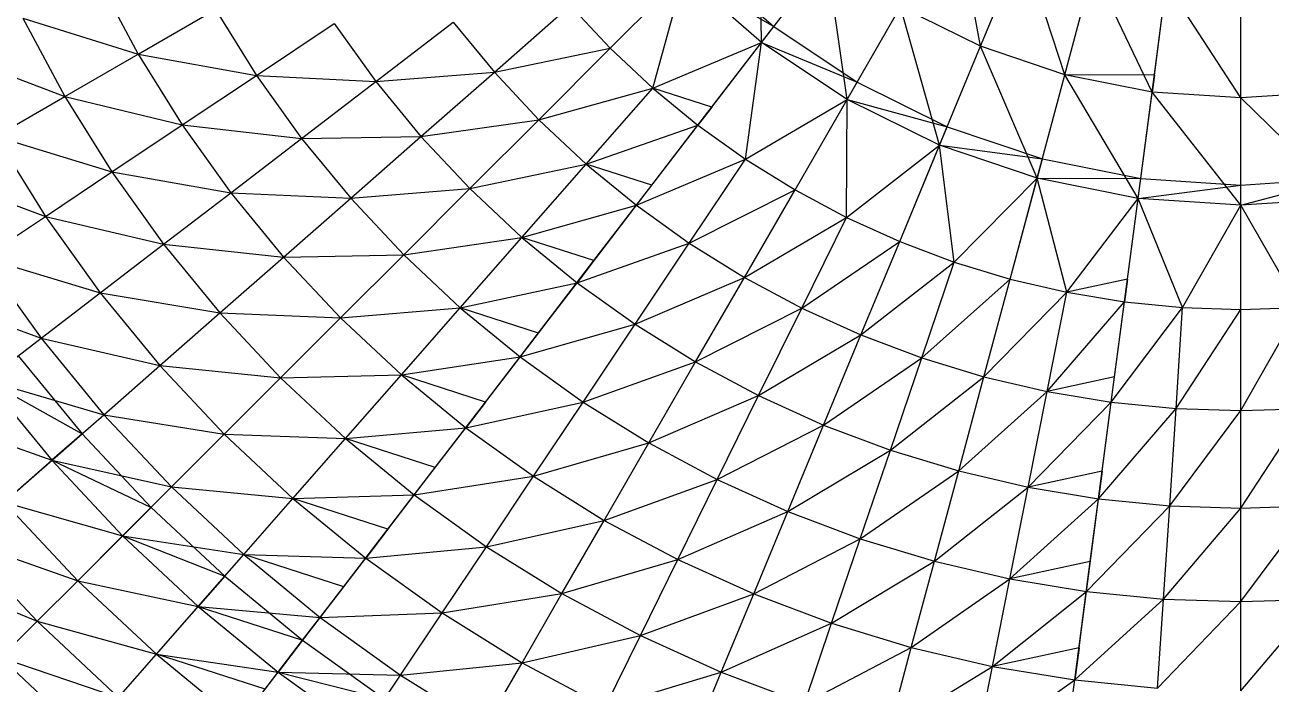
# Model space of a CAD drawing. Extents: x -1560 to 4680, y -1560 to 1560.
# Drawn here: x -991 to 25, y -1032 to -495 of the extents above; entities that cross this region are included whole.
import ezdxf

# ---------------------------------------------------------------- set-up
doc = ezdxf.new("R2010")
doc.units = 0
doc.header["$MEASUREMENT"] = 0
for name, color, linetype in [('L30X30X3', 1, 'Continuous'), ('TRIO25X148_A', 4, 'Continuous'), ('TRIO25X148_B', 6, 'Continuous'), ('TRIO25X148_C', 96, 'Continuous'), ('TRIO25X148_D', 3, 'Continuous'), ('TRIO25X148_F', 52, 'Continuous')]:
    doc.layers.add(name, color=color, linetype=linetype)

msp = doc.modelspace()

# ---------------------------------------------------------------- linework, layer by layer
at = {"layer": 'L30X30X3'}
for p, q in [((-390.9, -509.4, 1302.9), (-380.9, -496.4, 1266.4)), ((-70.6, -536, 1301.4), (-72.4, -550, 1338.9)), ((-321, -556, 1302.9), (-312.9, -541.9, 1266.4)), ((-431.4, -562.2, 1226.3), (-442.6, -576.8, 1261.7)), ((-245.7, -593.2, 1302.9), (-239.4, -578.1, 1266.4)), ((-166.2, -620.2, 1302.9), (-161.9, -604.4, 1266.4)), ((-492.8, -642.2, 1215.5), (-480.2, -625.9, 1181.2)), ((-83.8, -636.6, 1302.9), (-81.7, -620.4, 1266.4)), ((0, -642.1, 1302.9), (0, -625.7, 1266.4)), ((-527.4, -687.3, 1131.5), (-541.2, -705.3, 1164.5)), ((-92.5, -702.5, 1226.3), (-94.9, -720.9, 1261.7)), ((-587.6, -765.8, 1108.7), (-572.6, -746.3, 1077.1)), ((-105.7, -802.6, 1215.5), (-103, -782.1, 1181.2)), ((-615.8, -802.6, 1018.4), (-631.9, -823.5, 1048.5)), ((-944.6, -828.4, 744.4), (-969.3, -850, 767.3)), ((-673.9, -878.3, 984), (-656.8, -855.9, 955.6)), ((-113.1, -858.9, 1131.5), (-116, -881.4, 1164.5)), ((-888.4, -888.4, 744.4), (-911.6, -911.6, 767.3)), ((-695.4, -906.2, 888.8), (-713.5, -929.9, 915.4)), ((-126, -957, 1108.7), (-122.8, -932.6, 1077.1)), ((-828.4, -944.6, 744.4), (-850, -969.3, 767.3)), ((-750.5, -978.1, 843.1), (-731.4, -953.2, 818.3)), ((-764.9, -996.8, 744.4), (-784.8, -1022.8, 767.3)), ((-132, -1003, 1018.4), (-135.5, -1029.1, 1048.5))]:
    msp.add_line(p, q, dxfattribs=at)
at = {"layer": 'TRIO25X148_A'}
for p, q in [((-212.3, -512.5, 1338.9), (-178.1, -429.9, 1369.5)), ((-390.9, -509.4, 1302.9), (-337.7, -440.1, 1338.9)), ((-514.1, -514.1, 1261.7), (-454, -454, 1302.9)), ((-143.6, -535.8, 1338.9), (-120.4, -449.5, 1369.5)), ((-72.4, -550, 1338.9), (-60.7, -461.4, 1369.5)), ((0, -554.7, 1338.9), (0, -465.3, 1369.5)), ((-899, -519, 1048.5), (-835.9, -482.6, 1108.7)), ((-608.6, -533.7, 1215.5), (-546.7, -479.4, 1261.7)), ((-321, -556, 1302.9), (-277.4, -480.4, 1338.9)), ((-802.6, -536.3, 1108.7), (-739.2, -493.9, 1164.5)), ((-705.3, -541.2, 1164.5), (-642.2, -492.8, 1215.5)), ((-572.4, -572.4, 1215.5), (-514.1, -514.1, 1261.7)), ((-442.6, -576.8, 1261.7), (-390.9, -509.4, 1302.9)), ((-245.7, -593.2, 1302.9), (-212.3, -512.5, 1338.9)), ((-958.7, -553.5, 984), (-899, -519, 1048.5)), ((-863.1, -576.7, 1048.5), (-802.6, -536.3, 1108.7)), ((-668.4, -586.1, 1164.5), (-608.6, -533.7, 1215.5)), ((-166.2, -620.2, 1302.9), (-143.6, -535.8, 1338.9)), ((-765.8, -587.6, 1108.7), (-705.3, -541.2, 1164.5)), ((-533.7, -608.6, 1215.5), (-479.4, -546.7, 1261.7)), ((-1015.1, -586, 915.4), (-958.7, -553.5, 984)), ((-363.5, -629.7, 1261.7), (-321, -556, 1302.9)), ((-83.8, -636.6, 1302.9), (-72.4, -550, 1338.9)), ((0, -642.1, 1302.9), (0, -554.7, 1338.9)), ((-920.5, -615, 984), (-863.1, -576.7, 1048.5)), ((-628.6, -628.6, 1164.5), (-572.4, -572.4, 1215.5)), ((-492.8, -642.2, 1215.5), (-442.6, -576.8, 1261.7)), ((-823.5, -631.9, 1048.5), (-765.8, -587.6, 1108.7)), ((-725.7, -636.4, 1108.7), (-668.4, -586.1, 1164.5)), ((-278.2, -671.7, 1261.7), (-245.7, -593.2, 1302.9)), ((-586.1, -668.4, 1164.5), (-533.7, -608.6, 1215.5)), ((-449.7, -673.1, 1215.5), (-403.9, -604.5, 1261.7)), ((-974.5, -651.2, 915.4), (-920.5, -615, 984)), ((-682.5, -682.5, 1108.7), (-628.6, -628.6, 1164.5)), ((-404.7, -701, 1215.5), (-363.5, -629.7, 1261.7)), ((-188.2, -702.3, 1261.7), (-166.2, -620.2, 1302.9)), ((-878.3, -673.9, 984), (-823.5, -631.9, 1048.5)), ((-780.4, -684.4, 1048.5), (-725.7, -636.4, 1108.7)), ((-94.9, -720.9, 1261.7), (-83.8, -636.6, 1302.9)), ((-541.2, -705.3, 1164.5), (-492.8, -642.2, 1215.5)), ((0, -727.1, 1261.7), (0, -642.1, 1302.9)), ((-1025.1, -685, 843.1), (-974.5, -651.2, 915.4)), ((-358, -726, 1215.5), (-321.6, -652.1, 1261.7)), ((-636.4, -725.7, 1108.7), (-586.1, -668.4, 1164.5)), ((-929.9, -713.5, 915.4), (-878.3, -673.9, 984)), ((-493.9, -739.2, 1164.5), (-449.7, -673.1, 1215.5)), ((-309.8, -747.9, 1215.5), (-278.2, -671.7, 1261.7)), ((-832.3, -729.9, 984), (-780.4, -684.4, 1048.5)), ((-734, -734, 1048.5), (-682.5, -682.5, 1108.7)), ((-260.2, -766.5, 1215.5), (-233.7, -688.5, 1261.7)), ((-587.6, -765.8, 1108.7), (-541.2, -705.3, 1164.5)), ((-444.5, -769.9, 1164.5), (-404.7, -701, 1215.5)), ((-209.5, -781.9, 1215.5), (-188.2, -702.3, 1261.7)), ((-978.1, -750.5, 843.1), (-929.9, -713.5, 915.4)), ((-157.9, -793.9, 1215.5), (-141.8, -713.1, 1261.7)), ((-105.7, -802.6, 1215.5), (-94.9, -720.9, 1261.7)), ((-881.2, -772.8, 915.4), (-832.3, -729.9, 984)), ((-684.4, -780.4, 1048.5), (-636.4, -725.7, 1108.7)), ((-393.2, -797.3, 1164.5), (-358, -726, 1215.5)), ((-52.9, -807.8, 1215.5), (-47.6, -725.5, 1261.7)), ((0, -809.5, 1215.5), (0, -727.1, 1261.7)), ((-782.8, -782.8, 984), (-734, -734, 1048.5)), ((-536.3, -802.6, 1108.7), (-493.9, -739.2, 1164.5)), ((-1022.8, -784.8, 767.3), (-978.1, -750.5, 843.1)), ((-340.2, -821.3, 1164.5), (-309.8, -747.9, 1215.5)), ((-631.9, -823.5, 1048.5), (-587.6, -765.8, 1108.7)), ((-482.6, -835.9, 1108.7), (-444.5, -769.9, 1164.5)), ((-285.8, -841.8, 1164.5), (-260.2, -766.5, 1215.5)), ((-926.9, -812.9, 843.1), (-881.2, -772.8, 915.4)), ((-729.9, -832.3, 984), (-684.4, -780.4, 1048.5)), ((-230.1, -858.7, 1164.5), (-209.5, -781.9, 1215.5)), ((-828.8, -828.8, 915.4), (-782.8, -782.8, 984)), ((-426.9, -865.7, 1108.7), (-393.2, -797.3, 1164.5)), ((-173.4, -871.9, 1164.5), (-157.9, -793.9, 1215.5)), ((-576.7, -863.1, 1048.5), (-536.3, -802.6, 1108.7)), ((-116, -881.4, 1164.5), (-105.7, -802.6, 1215.5)), ((-58.1, -887.1, 1164.5), (-52.9, -807.8, 1215.5)), ((0, -889, 1164.5), (0, -809.5, 1215.5)), ((-969.3, -850, 767.3), (-926.9, -812.9, 843.1)), ((-369.4, -891.8, 1108.7), (-340.2, -821.3, 1164.5)), ((-871.8, -871.8, 843.1), (-828.8, -828.8, 915.4)), ((-772.8, -881.2, 915.4), (-729.9, -832.3, 984)), ((-673.9, -878.3, 984), (-631.9, -823.5, 1048.5)), ((-519, -899, 1048.5), (-482.6, -835.9, 1108.7)), ((-310.3, -914, 1108.7), (-285.8, -841.8, 1164.5)), ((-1008.2, -884.1, 688.2), (-969.3, -850, 767.3)), ((-615, -920.5, 984), (-576.7, -863.1, 1048.5)), ((-249.8, -932.3, 1108.7), (-230.1, -858.7, 1164.5)), ((-911.6, -911.6, 767.3), (-871.8, -871.8, 843.1)), ((-459.1, -931, 1048.5), (-426.9, -865.7, 1108.7)), ((-188.3, -946.7, 1108.7), (-173.4, -871.9, 1164.5)), ((-812.9, -926.9, 843.1), (-772.8, -881.2, 915.4)), ((-713.5, -929.9, 915.4), (-673.9, -878.3, 984)), ((-126, -957, 1108.7), (-116, -881.4, 1164.5)), ((-397.2, -959, 1048.5), (-369.4, -891.8, 1108.7)), ((-63.1, -963.2, 1108.7), (-58.1, -887.1, 1164.5)), ((0, -965.2, 1108.7), (0, -889, 1164.5)), ((-553.5, -958.7, 984), (-519, -899, 1048.5)), ((-948.2, -948.2, 688.2), (-911.6, -911.6, 767.3)), ((-333.7, -982.9, 1048.5), (-310.3, -914, 1108.7)), ((-651.2, -974.5, 915.4), (-615, -920.5, 984)), ((-850, -969.3, 767.3), (-812.9, -926.9, 843.1)), ((-750.5, -978.1, 843.1), (-713.5, -929.9, 915.4)), ((-489.6, -992.9, 984), (-459.1, -931, 1048.5)), ((-268.7, -1002.7, 1048.5), (-249.8, -932.3, 1108.7)), ((-981.3, -981.3, 606.2), (-948.2, -948.2, 688.2)), ((-202.5, -1018.1, 1048.5), (-188.3, -946.7, 1108.7)), ((-586, -1015.1, 915.4), (-553.5, -958.7, 984)), ((-423.6, -1022.8, 984), (-397.2, -959, 1048.5)), ((-135.5, -1029.1, 1048.5), (-126, -957, 1108.7)), ((-67.9, -1035.8, 1048.5), (-63.1, -963.2, 1108.7)), ((-884.1, -1008.2, 688.2), (-850, -969.3, 767.3)), ((-685, -1025.1, 843.1), (-651.2, -974.5, 915.4)), ((0, -1038, 1048.5), (0, -965.2, 1108.7)), ((-1010.9, -1010.9, 521.5), (-981.3, -981.3, 606.2)), ((-784.8, -1022.8, 767.3), (-750.5, -978.1, 843.1)), ((-355.8, -1048.3, 984), (-333.7, -982.9, 1048.5)), ((-518.4, -1051.2, 915.4), (-489.6, -992.9, 984)), ((-286.5, -1069.3, 984), (-268.7, -1002.7, 1048.5)), ((-915, -1043.4, 606.2), (-884.1, -1008.2, 688.2)), ((-616.4, -1067.7, 843.1), (-586, -1015.1, 915.4)), ((-816.3, -1063.8, 688.2), (-784.8, -1022.8, 767.3)), ((-716.3, -1072, 767.3), (-685, -1025.1, 843.1)), ((-448.5, -1082.9, 915.4), (-423.6, -1022.8, 984)), ((-216, -1085.8, 984), (-202.5, -1018.1, 1048.5)), ((-144.5, -1097.6, 984), (-135.5, -1029.1, 1048.5))]:
    msp.add_line(p, q, dxfattribs=at)
at = {"layer": 'TRIO25X148_B'}
for p, q in [((-514.1, -514.1, 1261.7), (-442.4, -442.4, 1266.4)), ((-454, -454, 1302.9), (-380.9, -496.4, 1266.4)), ((-72.4, -550, 1338.9), (-59.2, -449.6, 1331.3)), ((-442.6, -576.8, 1261.7), (-380.9, -496.4, 1266.4)), ((-390.9, -509.4, 1302.9), (-312.9, -541.9, 1266.4)), ((-70.6, -536, 1301.4), (-143.6, -535.8, 1338.9)), ((-83.8, -636.6, 1302.9), (-70.6, -536, 1301.4)), ((-431.4, -562.2, 1226.3), (-479.4, -546.7, 1261.7)), ((-363.5, -629.7, 1261.7), (-312.9, -541.9, 1266.4)), ((-321, -556, 1302.9), (-239.4, -578.1, 1266.4)), ((-492.8, -642.2, 1215.5), (-431.4, -562.2, 1226.3)), ((-278.2, -671.7, 1261.7), (-239.4, -578.1, 1266.4)), ((-245.7, -593.2, 1302.9), (-161.9, -604.4, 1266.4)), ((-480.2, -625.9, 1181.2), (-533.7, -608.6, 1215.5)), ((-188.2, -702.3, 1261.7), (-161.9, -604.4, 1266.4)), ((-541.2, -705.3, 1164.5), (-480.2, -625.9, 1181.2)), ((-166.2, -620.2, 1302.9), (-81.7, -620.4, 1266.4)), ((-94.9, -720.9, 1261.7), (-81.7, -620.4, 1266.4)), ((-83.8, -636.6, 1302.9), (0, -625.7, 1266.4)), ((0, -642.1, 1302.9), (81.7, -620.4, 1266.4)), ((0, -727.1, 1261.7), (0, -625.7, 1266.4)), ((-527.4, -687.3, 1131.5), (-586.1, -668.4, 1164.5)), ((-587.6, -765.8, 1108.7), (-527.4, -687.3, 1131.5)), ((-92.5, -702.5, 1226.3), (-141.8, -713.1, 1261.7)), ((-105.7, -802.6, 1215.5), (-92.5, -702.5, 1226.3)), ((-572.6, -746.3, 1077.1), (-636.4, -725.7, 1108.7)), ((-631.9, -823.5, 1048.5), (-572.6, -746.3, 1077.1)), ((-615.8, -802.6, 1018.4), (-684.4, -780.4, 1048.5)), ((-103, -782.1, 1181.2), (-157.9, -793.9, 1215.5)), ((-116, -881.4, 1164.5), (-103, -782.1, 1181.2)), ((-1022.8, -784.8, 767.3), (-944.6, -828.4, 744.4)), ((-673.9, -878.3, 984), (-615.8, -802.6, 1018.4)), ((-1008.2, -884.1, 688.2), (-944.6, -828.4, 744.4)), ((-656.8, -855.9, 955.6), (-729.9, -832.3, 984)), ((-969.3, -850, 767.3), (-888.4, -888.4, 744.4)), ((-713.5, -929.9, 915.4), (-656.8, -855.9, 955.6)), ((-113.1, -858.9, 1131.5), (-173.4, -871.9, 1164.5)), ((-126, -957, 1108.7), (-113.1, -858.9, 1131.5)), ((-695.4, -906.2, 888.8), (-772.8, -881.2, 915.4)), ((-948.2, -948.2, 688.2), (-888.4, -888.4, 744.4)), ((-911.6, -911.6, 767.3), (-828.4, -944.6, 744.4)), ((-750.5, -978.1, 843.1), (-695.4, -906.2, 888.8)), ((-731.4, -953.2, 818.3), (-812.9, -926.9, 843.1)), ((-122.8, -932.6, 1077.1), (-188.3, -946.7, 1108.7)), ((-135.5, -1029.1, 1048.5), (-122.8, -932.6, 1077.1)), ((-884.1, -1008.2, 688.2), (-828.4, -944.6, 744.4)), ((-784.8, -1022.8, 767.3), (-731.4, -953.2, 818.3)), ((-850, -969.3, 767.3), (-764.9, -996.8, 744.4)), ((-816.3, -1063.8, 688.2), (-764.9, -996.8, 744.4)), ((-132, -1003, 1018.4), (-202.5, -1018.1, 1048.5)), ((-144.5, -1097.6, 984), (-132, -1003, 1018.4)), ((-795.5, -1036.7, 667.4), (-884.1, -1008.2, 688.2)), ((-784.8, -1022.8, 767.3), (-698, -1044.7, 744.4))]:
    msp.add_line(p, q, dxfattribs=at)
at = {"layer": 'TRIO25X148_C'}
for p, q in [((-390.9, -509.4, 1302.9), (-454, -454, 1302.9)), ((-931, -459.1, 1048.5), (-899, -519, 1048.5)), ((-835.9, -482.6, 1108.7), (-802.6, -536.3, 1108.7)), ((-546.7, -479.4, 1261.7), (-514.1, -514.1, 1261.7)), ((-212.3, -512.5, 1338.9), (-277.4, -480.4, 1338.9)), ((-992.9, -489.6, 984), (-958.7, -553.5, 984)), ((-739.2, -493.9, 1164.5), (-705.3, -541.2, 1164.5)), ((-642.2, -492.8, 1215.5), (-608.6, -533.7, 1215.5)), ((-514.1, -514.1, 1261.7), (-479.4, -546.7, 1261.7)), ((-321, -556, 1302.9), (-390.9, -509.4, 1302.9)), ((-143.6, -535.8, 1338.9), (-212.3, -512.5, 1338.9)), ((-899, -519, 1048.5), (-863.1, -576.7, 1048.5)), ((-802.6, -536.3, 1108.7), (-765.8, -587.6, 1108.7)), ((-608.6, -533.7, 1215.5), (-572.4, -572.4, 1215.5)), ((-72.4, -550, 1338.9), (-143.6, -535.8, 1338.9)), ((-705.3, -541.2, 1164.5), (-668.4, -586.1, 1164.5)), ((-479.4, -546.7, 1261.7), (-442.6, -576.8, 1261.7)), ((-958.7, -553.5, 984), (-920.5, -615, 984)), ((-245.7, -593.2, 1302.9), (-321, -556, 1302.9)), ((0, -554.7, 1338.9), (-72.4, -550, 1338.9)), ((72.4, -550, 1338.9), (0, -554.7, 1338.9)), ((-863.1, -576.7, 1048.5), (-823.5, -631.9, 1048.5)), ((-572.4, -572.4, 1215.5), (-533.7, -608.6, 1215.5)), ((-442.6, -576.8, 1261.7), (-403.9, -604.5, 1261.7)), ((-1015.1, -586, 915.4), (-974.5, -651.2, 915.4)), ((-765.8, -587.6, 1108.7), (-725.7, -636.4, 1108.7)), ((-668.4, -586.1, 1164.5), (-628.6, -628.6, 1164.5)), ((-166.2, -620.2, 1302.9), (-245.7, -593.2, 1302.9)), ((-533.7, -608.6, 1215.5), (-492.8, -642.2, 1215.5)), ((-403.9, -604.5, 1261.7), (-363.5, -629.7, 1261.7)), ((-920.5, -615, 984), (-878.3, -673.9, 984)), ((-628.6, -628.6, 1164.5), (-586.1, -668.4, 1164.5)), ((-363.5, -629.7, 1261.7), (-321.6, -652.1, 1261.7)), ((-83.8, -636.6, 1302.9), (-166.2, -620.2, 1302.9)), ((-823.5, -631.9, 1048.5), (-780.4, -684.4, 1048.5)), ((-725.7, -636.4, 1108.7), (-682.5, -682.5, 1108.7)), ((0, -642.1, 1302.9), (-83.8, -636.6, 1302.9)), ((83.8, -636.6, 1302.9), (0, -642.1, 1302.9)), ((-492.8, -642.2, 1215.5), (-449.7, -673.1, 1215.5)), ((-974.5, -651.2, 915.4), (-929.9, -713.5, 915.4)), ((-321.6, -652.1, 1261.7), (-278.2, -671.7, 1261.7)), ((-586.1, -668.4, 1164.5), (-541.2, -705.3, 1164.5)), ((-878.3, -673.9, 984), (-832.3, -729.9, 984)), ((-449.7, -673.1, 1215.5), (-404.7, -701, 1215.5)), ((-278.2, -671.7, 1261.7), (-233.7, -688.5, 1261.7)), ((-1025.1, -685, 843.1), (-978.1, -750.5, 843.1)), ((-780.4, -684.4, 1048.5), (-734, -734, 1048.5)), ((-682.5, -682.5, 1108.7), (-636.4, -725.7, 1108.7)), ((-233.7, -688.5, 1261.7), (-188.2, -702.3, 1261.7)), ((-541.2, -705.3, 1164.5), (-493.9, -739.2, 1164.5)), ((-404.7, -701, 1215.5), (-358, -726, 1215.5)), ((-188.2, -702.3, 1261.7), (-141.8, -713.1, 1261.7)), ((-929.9, -713.5, 915.4), (-881.2, -772.8, 915.4)), ((-141.8, -713.1, 1261.7), (-94.9, -720.9, 1261.7)), ((-94.9, -720.9, 1261.7), (-47.6, -725.5, 1261.7)), ((-832.3, -729.9, 984), (-782.8, -782.8, 984)), ((-636.4, -725.7, 1108.7), (-587.6, -765.8, 1108.7)), ((-358, -726, 1215.5), (-309.8, -747.9, 1215.5)), ((-47.6, -725.5, 1261.7), (0, -727.1, 1261.7)), ((0, -727.1, 1261.7), (47.6, -725.5, 1261.7)), ((-734, -734, 1048.5), (-684.4, -780.4, 1048.5)), ((-493.9, -739.2, 1164.5), (-444.5, -769.9, 1164.5)), ((-978.1, -750.5, 843.1), (-926.9, -812.9, 843.1)), ((-309.8, -747.9, 1215.5), (-260.2, -766.5, 1215.5)), ((-587.6, -765.8, 1108.7), (-536.3, -802.6, 1108.7)), ((-444.5, -769.9, 1164.5), (-393.2, -797.3, 1164.5)), ((-260.2, -766.5, 1215.5), (-209.5, -781.9, 1215.5)), ((-881.2, -772.8, 915.4), (-828.8, -828.8, 915.4)), ((-684.4, -780.4, 1048.5), (-631.9, -823.5, 1048.5)), ((-209.5, -781.9, 1215.5), (-157.9, -793.9, 1215.5)), ((-1022.8, -784.8, 767.3), (-969.3, -850, 767.3)), ((-782.8, -782.8, 984), (-729.9, -832.3, 984)), ((-393.2, -797.3, 1164.5), (-340.2, -821.3, 1164.5)), ((-157.9, -793.9, 1215.5), (-105.7, -802.6, 1215.5)), ((-536.3, -802.6, 1108.7), (-482.6, -835.9, 1108.7)), ((-105.7, -802.6, 1215.5), (-52.9, -807.8, 1215.5)), ((-52.9, -807.8, 1215.5), (0, -809.5, 1215.5)), ((0, -809.5, 1215.5), (52.9, -807.8, 1215.5)), ((-926.9, -812.9, 843.1), (-871.8, -871.8, 843.1)), ((-340.2, -821.3, 1164.5), (-285.8, -841.8, 1164.5)), ((-828.8, -828.8, 915.4), (-772.8, -881.2, 915.4)), ((-729.9, -832.3, 984), (-673.9, -878.3, 984)), ((-631.9, -823.5, 1048.5), (-576.7, -863.1, 1048.5)), ((-482.6, -835.9, 1108.7), (-426.9, -865.7, 1108.7)), ((-285.8, -841.8, 1164.5), (-230.1, -858.7, 1164.5)), ((-969.3, -850, 767.3), (-911.6, -911.6, 767.3)), ((-576.7, -863.1, 1048.5), (-519, -899, 1048.5)), ((-230.1, -858.7, 1164.5), (-173.4, -871.9, 1164.5)), ((-871.8, -871.8, 843.1), (-812.9, -926.9, 843.1)), ((-426.9, -865.7, 1108.7), (-369.4, -891.8, 1108.7)), ((-173.4, -871.9, 1164.5), (-116, -881.4, 1164.5)), ((-772.8, -881.2, 915.4), (-713.5, -929.9, 915.4)), ((-673.9, -878.3, 984), (-615, -920.5, 984)), ((-116, -881.4, 1164.5), (-58.1, -887.1, 1164.5)), ((-1008.2, -884.1, 688.2), (-948.2, -948.2, 688.2)), ((-369.4, -891.8, 1108.7), (-310.3, -914, 1108.7)), ((-58.1, -887.1, 1164.5), (0, -889, 1164.5)), ((0, -889, 1164.5), (58.1, -887.1, 1164.5)), ((-519, -899, 1048.5), (-459.1, -931, 1048.5)), ((-911.6, -911.6, 767.3), (-850, -969.3, 767.3)), ((-310.3, -914, 1108.7), (-249.8, -932.3, 1108.7)), ((-1043.4, -915, 606.2), (-981.3, -981.3, 606.2)), ((-615, -920.5, 984), (-553.5, -958.7, 984)), ((-812.9, -926.9, 843.1), (-750.5, -978.1, 843.1)), ((-713.5, -929.9, 915.4), (-651.2, -974.5, 915.4)), ((-459.1, -931, 1048.5), (-397.2, -959, 1048.5)), ((-249.8, -932.3, 1108.7), (-188.3, -946.7, 1108.7)), ((-948.2, -948.2, 688.2), (-884.1, -1008.2, 688.2)), ((-188.3, -946.7, 1108.7), (-126, -957, 1108.7)), ((-553.5, -958.7, 984), (-489.6, -992.9, 984)), ((-397.2, -959, 1048.5), (-333.7, -982.9, 1048.5)), ((-126, -957, 1108.7), (-63.1, -963.2, 1108.7)), ((-63.1, -963.2, 1108.7), (0, -965.2, 1108.7)), ((0, -965.2, 1108.7), (63.1, -963.2, 1108.7)), ((-850, -969.3, 767.3), (-784.8, -1022.8, 767.3)), ((-651.2, -974.5, 915.4), (-586, -1015.1, 915.4)), ((-981.3, -981.3, 606.2), (-915, -1043.4, 606.2)), ((-750.5, -978.1, 843.1), (-685, -1025.1, 843.1)), ((-333.7, -982.9, 1048.5), (-268.7, -1002.7, 1048.5)), ((-489.6, -992.9, 984), (-423.6, -1022.8, 984)), ((-268.7, -1002.7, 1048.5), (-202.5, -1018.1, 1048.5)), ((-1010.9, -1010.9, 521.5), (-942.6, -1074.8, 521.5)), ((-884.1, -1008.2, 688.2), (-816.3, -1063.8, 688.2)), ((-586, -1015.1, 915.4), (-518.4, -1051.2, 915.4)), ((-784.8, -1022.8, 767.3), (-716.3, -1072, 767.3)), ((-685, -1025.1, 843.1), (-616.4, -1067.7, 843.1)), ((-423.6, -1022.8, 984), (-355.8, -1048.3, 984)), ((-202.5, -1018.1, 1048.5), (-135.5, -1029.1, 1048.5)), ((-135.5, -1029.1, 1048.5), (-67.9, -1035.8, 1048.5))]:
    msp.add_line(p, q, dxfattribs=at)
at = {"layer": 'TRIO25X148_D'}
for p, q in [((-390.9, -509.4, 1302.9), (-392.2, -392.2, 1338.9)), ((-212.3, -512.5, 1338.9), (-232.7, -403, 1369.5)), ((-143.6, -535.8, 1338.9), (-178.1, -429.9, 1369.5)), ((-321, -556, 1302.9), (-337.7, -440.1, 1338.9)), ((-479.4, -546.7, 1261.7), (-454, -454, 1302.9)), ((-72.4, -550, 1338.9), (-120.4, -449.5, 1369.5)), ((0, -554.7, 1338.9), (-60.7, -461.4, 1369.5)), ((-245.7, -593.2, 1302.9), (-277.4, -480.4, 1338.9)), ((-992.9, -489.6, 984), (-899, -519, 1048.5)), ((-608.6, -533.7, 1215.5), (-514.1, -514.1, 1261.7)), ((-479.4, -546.7, 1261.7), (-390.9, -509.4, 1302.9)), ((-403.9, -604.5, 1261.7), (-390.9, -509.4, 1302.9)), ((-166.2, -620.2, 1302.9), (-212.3, -512.5, 1338.9)), ((-1051.2, -518.4, 915.4), (-958.7, -553.5, 984)), ((-899, -519, 1048.5), (-802.6, -536.3, 1108.7)), ((-802.6, -536.3, 1108.7), (-705.3, -541.2, 1164.5)), ((-705.3, -541.2, 1164.5), (-608.6, -533.7, 1215.5)), ((-83.8, -636.6, 1302.9), (-143.6, -535.8, 1338.9)), ((-572.4, -572.4, 1215.5), (-479.4, -546.7, 1261.7)), ((-958.7, -553.5, 984), (-863.1, -576.7, 1048.5)), ((-403.9, -604.5, 1261.7), (-321, -556, 1302.9)), ((-321.6, -652.1, 1261.7), (-321, -556, 1302.9)), ((0, -642.1, 1302.9), (-72.4, -550, 1338.9)), ((83.8, -636.6, 1302.9), (0, -554.7, 1338.9)), ((-863.1, -576.7, 1048.5), (-765.8, -587.6, 1108.7)), ((-668.4, -586.1, 1164.5), (-572.4, -572.4, 1215.5)), ((-533.7, -608.6, 1215.5), (-442.6, -576.8, 1261.7)), ((-1015.1, -586, 915.4), (-920.5, -615, 984)), ((-765.8, -587.6, 1108.7), (-668.4, -586.1, 1164.5)), ((-321.6, -652.1, 1261.7), (-245.7, -593.2, 1302.9)), ((-233.7, -688.5, 1261.7), (-245.7, -593.2, 1302.9)), ((-628.6, -628.6, 1164.5), (-533.7, -608.6, 1215.5)), ((-492.8, -642.2, 1215.5), (-403.9, -604.5, 1261.7)), ((-1067.7, -616.4, 843.1), (-974.5, -651.2, 915.4)), ((-920.5, -615, 984), (-823.5, -631.9, 1048.5)), ((-725.7, -636.4, 1108.7), (-628.6, -628.6, 1164.5)), ((-449.7, -673.1, 1215.5), (-363.5, -629.7, 1261.7)), ((-233.7, -688.5, 1261.7), (-166.2, -620.2, 1302.9)), ((-141.8, -713.1, 1261.7), (-166.2, -620.2, 1302.9)), ((-823.5, -631.9, 1048.5), (-725.7, -636.4, 1108.7)), ((-141.8, -713.1, 1261.7), (-83.8, -636.6, 1302.9)), ((-47.6, -725.5, 1261.7), (-83.8, -636.6, 1302.9)), ((-586.1, -668.4, 1164.5), (-492.8, -642.2, 1215.5)), ((-47.6, -725.5, 1261.7), (0, -642.1, 1302.9)), ((47.6, -725.5, 1261.7), (0, -642.1, 1302.9)), ((-974.5, -651.2, 915.4), (-878.3, -673.9, 984)), ((-404.7, -701, 1215.5), (-321.6, -652.1, 1261.7)), ((-682.5, -682.5, 1108.7), (-586.1, -668.4, 1164.5)), ((-878.3, -673.9, 984), (-780.4, -684.4, 1048.5)), ((-541.2, -705.3, 1164.5), (-449.7, -673.1, 1215.5)), ((-358, -726, 1215.5), (-278.2, -671.7, 1261.7)), ((-1025.1, -685, 843.1), (-929.9, -713.5, 915.4)), ((-780.4, -684.4, 1048.5), (-682.5, -682.5, 1108.7)), ((-309.8, -747.9, 1215.5), (-233.7, -688.5, 1261.7)), ((-636.4, -725.7, 1108.7), (-541.2, -705.3, 1164.5)), ((-493.9, -739.2, 1164.5), (-404.7, -701, 1215.5)), ((-260.2, -766.5, 1215.5), (-188.2, -702.3, 1261.7)), ((-1072, -716.3, 767.3), (-978.1, -750.5, 843.1)), ((-929.9, -713.5, 915.4), (-832.3, -729.9, 984)), ((-209.5, -781.9, 1215.5), (-141.8, -713.1, 1261.7)), ((-157.9, -793.9, 1215.5), (-94.9, -720.9, 1261.7)), ((-832.3, -729.9, 984), (-734, -734, 1048.5)), ((-734, -734, 1048.5), (-636.4, -725.7, 1108.7)), ((-444.5, -769.9, 1164.5), (-358, -726, 1215.5)), ((-105.7, -802.6, 1215.5), (-47.6, -725.5, 1261.7)), ((-52.9, -807.8, 1215.5), (0, -727.1, 1261.7)), ((0, -809.5, 1215.5), (47.6, -725.5, 1261.7)), ((-587.6, -765.8, 1108.7), (-493.9, -739.2, 1164.5)), ((-978.1, -750.5, 843.1), (-881.2, -772.8, 915.4)), ((-393.2, -797.3, 1164.5), (-309.8, -747.9, 1215.5)), ((-684.4, -780.4, 1048.5), (-587.6, -765.8, 1108.7)), ((-536.3, -802.6, 1108.7), (-444.5, -769.9, 1164.5)), ((-340.2, -821.3, 1164.5), (-260.2, -766.5, 1215.5)), ((-881.2, -772.8, 915.4), (-782.8, -782.8, 984)), ((-782.8, -782.8, 984), (-684.4, -780.4, 1048.5)), ((-285.8, -841.8, 1164.5), (-209.5, -781.9, 1215.5)), ((-1022.8, -784.8, 767.3), (-926.9, -812.9, 843.1)), ((-482.6, -835.9, 1108.7), (-393.2, -797.3, 1164.5)), ((-230.1, -858.7, 1164.5), (-157.9, -793.9, 1215.5)), ((-631.9, -823.5, 1048.5), (-536.3, -802.6, 1108.7)), ((-173.4, -871.9, 1164.5), (-105.7, -802.6, 1215.5)), ((-116, -881.4, 1164.5), (-52.9, -807.8, 1215.5)), ((-58.1, -887.1, 1164.5), (0, -809.5, 1215.5)), ((0, -889, 1164.5), (52.9, -807.8, 1215.5)), ((-1063.8, -816.3, 688.2), (-969.3, -850, 767.3)), ((-926.9, -812.9, 843.1), (-828.8, -828.8, 915.4)), ((-426.9, -865.7, 1108.7), (-340.2, -821.3, 1164.5)), ((-828.8, -828.8, 915.4), (-729.9, -832.3, 984)), ((-729.9, -832.3, 984), (-631.9, -823.5, 1048.5)), ((-576.7, -863.1, 1048.5), (-482.6, -835.9, 1108.7)), ((-369.4, -891.8, 1108.7), (-285.8, -841.8, 1164.5)), ((-969.3, -850, 767.3), (-871.8, -871.8, 843.1)), ((-673.9, -878.3, 984), (-576.7, -863.1, 1048.5)), ((-310.3, -914, 1108.7), (-230.1, -858.7, 1164.5)), ((-871.8, -871.8, 843.1), (-772.8, -881.2, 915.4)), ((-519, -899, 1048.5), (-426.9, -865.7, 1108.7)), ((-249.8, -932.3, 1108.7), (-173.4, -871.9, 1164.5)), ((-772.8, -881.2, 915.4), (-673.9, -878.3, 984)), ((-188.3, -946.7, 1108.7), (-116, -881.4, 1164.5)), ((-1008.2, -884.1, 688.2), (-911.6, -911.6, 767.3)), ((-459.1, -931, 1048.5), (-369.4, -891.8, 1108.7)), ((-126, -957, 1108.7), (-58.1, -887.1, 1164.5)), ((-63.1, -963.2, 1108.7), (0, -889, 1164.5)), ((0, -965.2, 1108.7), (58.1, -887.1, 1164.5)), ((-615, -920.5, 984), (-519, -899, 1048.5)), ((-911.6, -911.6, 767.3), (-812.9, -926.9, 843.1)), ((-397.2, -959, 1048.5), (-310.3, -914, 1108.7)), ((-1043.4, -915, 606.2), (-948.2, -948.2, 688.2)), ((-713.5, -929.9, 915.4), (-615, -920.5, 984)), ((-812.9, -926.9, 843.1), (-713.5, -929.9, 915.4)), ((-553.5, -958.7, 984), (-459.1, -931, 1048.5)), ((-333.7, -982.9, 1048.5), (-249.8, -932.3, 1108.7)), ((-1074.8, -942.6, 521.5), (-981.3, -981.3, 606.2)), ((-948.2, -948.2, 688.2), (-850, -969.3, 767.3)), ((-268.7, -1002.7, 1048.5), (-188.3, -946.7, 1108.7)), ((-651.2, -974.5, 915.4), (-553.5, -958.7, 984)), ((-489.6, -992.9, 984), (-397.2, -959, 1048.5)), ((-202.5, -1018.1, 1048.5), (-126, -957, 1108.7)), ((-135.5, -1029.1, 1048.5), (-63.1, -963.2, 1108.7)), ((0, -1038, 1048.5), (63.1, -963.2, 1108.7)), ((-850, -969.3, 767.3), (-750.5, -978.1, 843.1)), ((-750.5, -978.1, 843.1), (-651.2, -974.5, 915.4)), ((-67.9, -1035.8, 1048.5), (0, -965.2, 1108.7)), ((-981.3, -981.3, 606.2), (-884.1, -1008.2, 688.2)), ((-423.6, -1022.8, 984), (-333.7, -982.9, 1048.5)), ((-586, -1015.1, 915.4), (-489.6, -992.9, 984)), ((-355.8, -1048.3, 984), (-268.7, -1002.7, 1048.5)), ((-1010.9, -1010.9, 521.5), (-915, -1043.4, 606.2)), ((-884.1, -1008.2, 688.2), (-784.8, -1022.8, 767.3)), ((-685, -1025.1, 843.1), (-586, -1015.1, 915.4)), ((-784.8, -1022.8, 767.3), (-685, -1025.1, 843.1)), ((-518.4, -1051.2, 915.4), (-423.6, -1022.8, 984)), ((-286.5, -1069.3, 984), (-202.5, -1018.1, 1048.5)), ((-216, -1085.8, 984), (-135.5, -1029.1, 1048.5))]:
    msp.add_line(p, q, dxfattribs=at)
at = {"layer": 'TRIO25X148_F'}
for p, q in [((-442.4, -442.4, 1266.4), (-380.9, -496.4, 1266.4)), ((-70.6, -536, 1301.4), (-59.2, -449.6, 1331.3)), ((-431.4, -562.2, 1226.3), (-380.9, -496.4, 1266.4)), ((-380.9, -496.4, 1266.4), (-312.9, -541.9, 1266.4)), ((-81.7, -620.4, 1266.4), (-70.6, -536, 1301.4)), ((-312.9, -541.9, 1266.4), (-239.4, -578.1, 1266.4)), ((-480.2, -625.9, 1181.2), (-431.4, -562.2, 1226.3)), ((-239.4, -578.1, 1266.4), (-161.9, -604.4, 1266.4)), ((-161.9, -604.4, 1266.4), (-81.7, -620.4, 1266.4)), ((-527.4, -687.3, 1131.5), (-480.2, -625.9, 1181.2)), ((-92.5, -702.5, 1226.3), (-81.7, -620.4, 1266.4)), ((-81.7, -620.4, 1266.4), (0, -625.7, 1266.4)), ((0, -625.7, 1266.4), (81.7, -620.4, 1266.4)), ((-572.6, -746.3, 1077.1), (-527.4, -687.3, 1131.5)), ((-103, -782.1, 1181.2), (-92.5, -702.5, 1226.3)), ((-615.8, -802.6, 1018.4), (-572.6, -746.3, 1077.1)), ((-996.8, -764.9, 744.4), (-944.6, -828.4, 744.4)), ((-113.1, -858.9, 1131.5), (-103, -782.1, 1181.2)), ((-656.8, -855.9, 955.6), (-615.8, -802.6, 1018.4)), ((-944.6, -828.4, 744.4), (-888.4, -888.4, 744.4)), ((-695.4, -906.2, 888.8), (-656.8, -855.9, 955.6)), ((-122.8, -932.6, 1077.1), (-113.1, -858.9, 1131.5)), ((-888.4, -888.4, 744.4), (-828.4, -944.6, 744.4)), ((-731.4, -953.2, 818.3), (-695.4, -906.2, 888.8)), ((-132, -1003, 1018.4), (-122.8, -932.6, 1077.1)), ((-828.4, -944.6, 744.4), (-764.9, -996.8, 744.4)), ((-764.9, -996.8, 744.4), (-731.4, -953.2, 818.3)), ((-795.5, -1036.7, 667.4), (-764.9, -996.8, 744.4)), ((-764.9, -996.8, 744.4), (-698, -1044.7, 744.4)), ((-140.8, -1069.7, 955.6), (-132, -1003, 1018.4))]:
    msp.add_line(p, q, dxfattribs=at)

doc.saveas('drawing.dxf')
